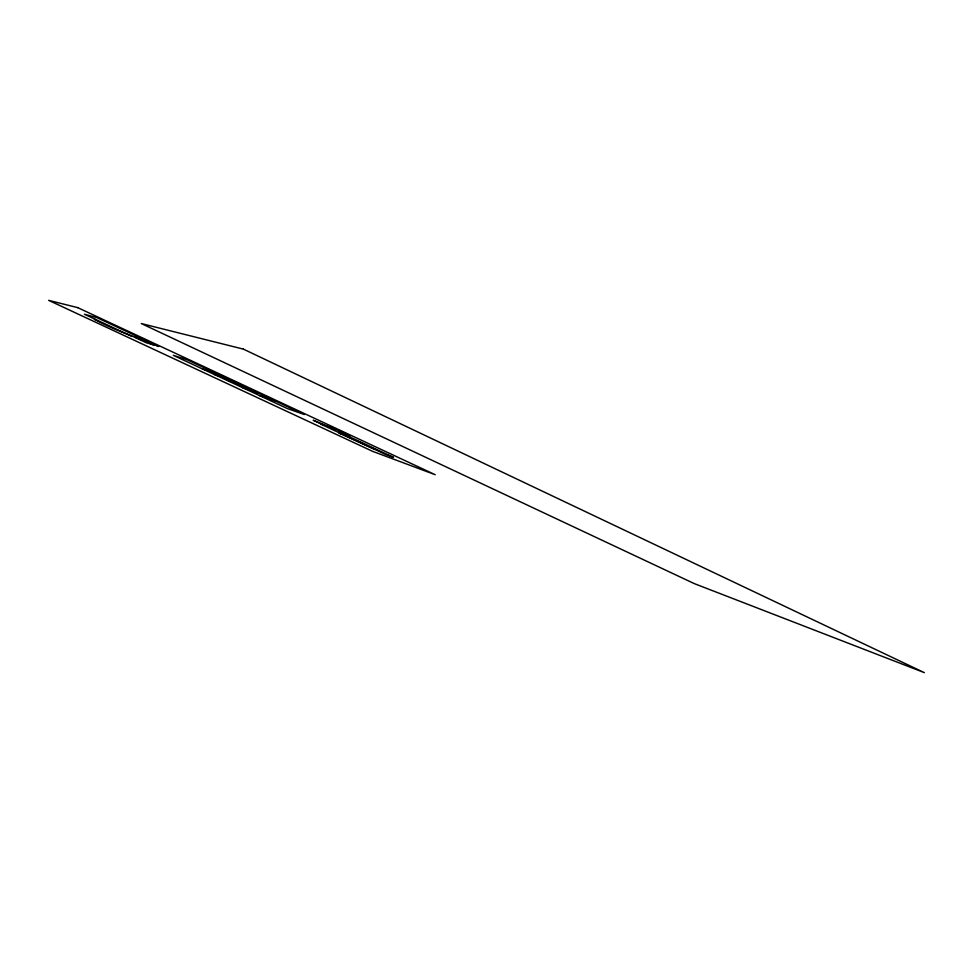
<?xml version="1.0" encoding="UTF-8"?>
<svg xmlns="http://www.w3.org/2000/svg" width="973" height="973" viewBox="0 0 973 973"><rect width="100%" height="100%" fill="white"/><g stroke="black" fill="none" stroke-linecap="round" stroke-linejoin="round"><path stroke-width="1.46" d="M96.4 319.849L94.357 319.278C114.96 330.54 137.193 337.509 158.672 346.473L96.801 317.575L84.396 314.243L132.06 336.488M202.299 368.864L216.626 373.535M213.817 374.24L228.521 379.081M242.35 387.558L257.979 392.849M259.305 395.476L275.481 401.022M342.557 434.323L338.957 433.021L374.921 449.429M241.839 385.722L220.494 376.502L256.422 392.97L243.104 386.317M335.113 429.288L313.197 420.239L324.252 425.396M141.499 339.297L153.588 344.929L146.218 342.703L134.371 337.181M226.502 379.251L250.438 390.234L226.563 379.251M77.694 307.626L48.65 300.353L372.695 451.375L435.211 474.715L77.694 307.626M243.396 349.125L141.292 323.547L694.248 583.593L924.35 672.647L243.396 349.125M186.634 359.524L173.267 355.315L287.303 408.538L304.354 414.522L186.634 359.524M338.835 430.625L320.737 424.143L385.6 454.415L393.469 457.334L338.896 431.854L350.11 435.892L338.835 430.625"/></g></svg>
